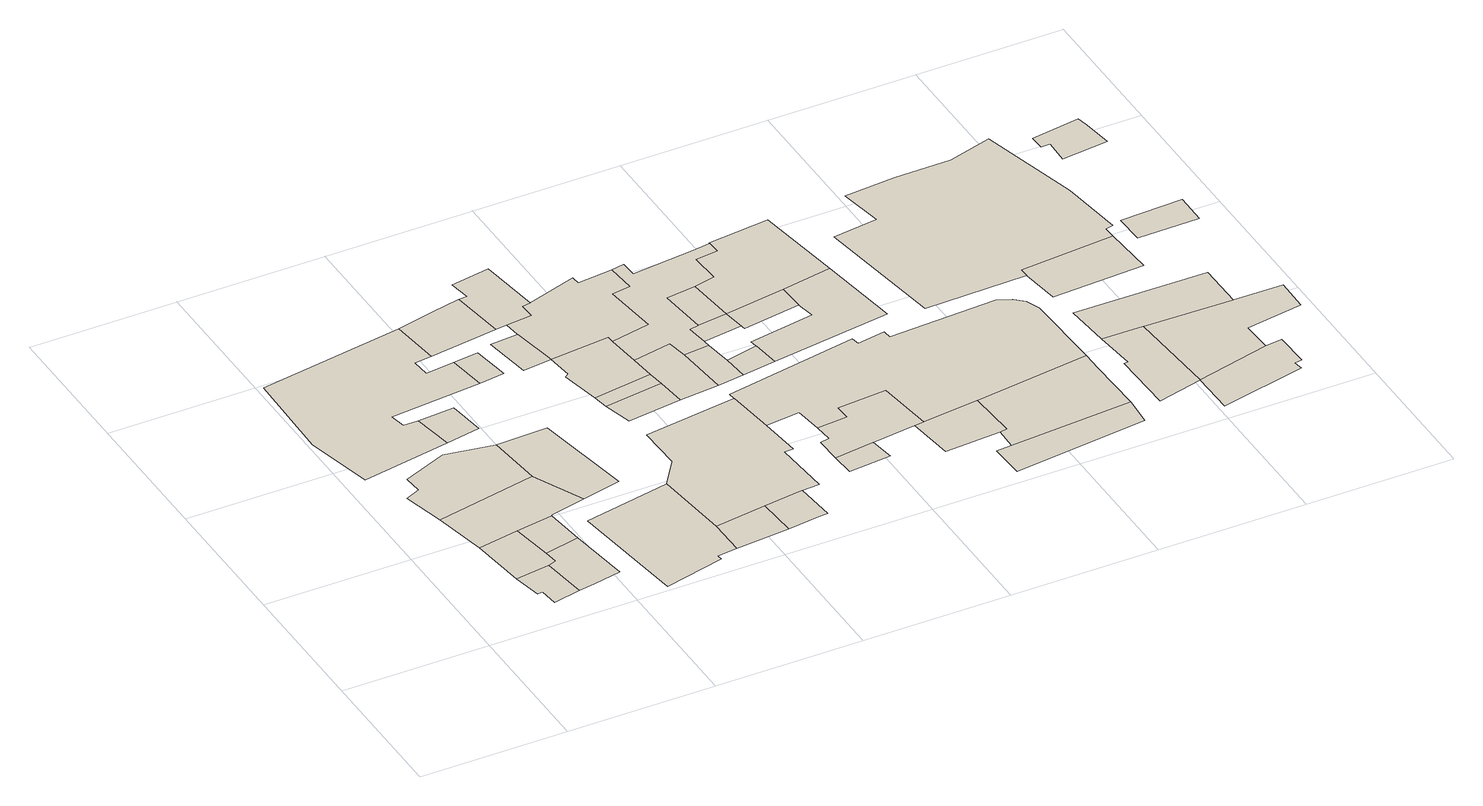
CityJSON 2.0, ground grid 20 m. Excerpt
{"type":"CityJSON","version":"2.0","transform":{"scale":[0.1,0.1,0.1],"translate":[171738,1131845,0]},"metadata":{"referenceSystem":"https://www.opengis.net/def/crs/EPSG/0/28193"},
"CityObjects":{
"building1":{"type":"Building","attributes":{"time":{"estimatedStart":{"year":1841},"estimatedEnd":{"year":1938}},"material":{"value":"dressed stone","sources":[{"name":"Amiran Atlas, sheet 11, map 4.2","type":"Secondary cartographic source"}],"paradata":{"author":"Beatrice Vaienti","date":"29-05-2023","version":0}},"numberOfFloors":{"value":"3","sources":[{"name":"Amiran Atlas, sheet 12, map 4.3","type":"Secondary cartographic source"}],"paradata":{"type":"user","author":"Beatrice Vaienti","date":"29-05-2023","comments":"In the atlas the value is \"1-3\", we have chosen a random value between 1 and 3 assigning a higher probability to 1 and 2 floors, respectively p=[0.35,0.35,0.3] for 1, 2, 3 floors","version":0}},"roof":{"type":{"value":"flat","paradata":{"type":"user","author":"Beatrice Vaienti","date":"29-05-2023","version":0}}},"updatedGeometry":true},"geometry":[{"type":"MultiSurface","lod":"0","boundaries":[[[0,1,2,3,4,5]]]}]},
"building2":{"type":"Building","attributes":{"time":{"estimatedStart":{"year":1841},"estimatedEnd":{"year":1938}},"material":{"value":"dressed stone","sources":[{"name":"Amiran Atlas, sheet 11, map 4.2","type":"Secondary cartographic source"}],"paradata":{"author":"Beatrice Vaienti","date":"29-05-2023","version":0}},"numberOfFloors":{"value":"2","sources":[{"name":"Amiran Atlas, sheet 12, map 4.3","type":"Secondary cartographic source"}],"paradata":{"type":"user","author":"Beatrice Vaienti","date":"29-05-2023","comments":"In the atlas the value is \"1-3\", we have chosen a random value between 1 and 3 assigning a higher probability to 1 and 2 floors, respectively p=[0.35,0.35,0.3] for 1, 2, 3 floors","version":0}},"roof":{"type":{"value":"flat","paradata":{"type":"user","author":"Beatrice Vaienti","date":"29-05-2023","version":0}}},"updatedGeometry":true},"geometry":[{"type":"MultiSurface","lod":"0","boundaries":[[[2,1,6,7,8,9]]]}]},
"building3":{"type":"Building","attributes":{"time":{"estimatedStart":{"year":1841},"estimatedEnd":{"year":1938}},"material":{"value":"dressed stone","sources":[{"name":"Amiran Atlas, sheet 11, map 4.2","type":"Secondary cartographic source"}],"paradata":{"author":"Beatrice Vaienti","date":"29-05-2023","version":0}},"numberOfFloors":{"value":"1","sources":[{"name":"Amiran Atlas, sheet 12, map 4.3","type":"Secondary cartographic source"}],"paradata":{"type":"user","author":"Beatrice Vaienti","date":"29-05-2023","comments":"In the atlas the value is \"1-3\", we have chosen a random value between 1 and 3 assigning a higher probability to 1 and 2 floors, respectively p=[0.35,0.35,0.3] for 1, 2, 3 floors","version":0}},"roof":{"type":{"value":"flat","paradata":{"type":"user","author":"Beatrice Vaienti","date":"29-05-2023","version":0}}},"updatedGeometry":true},"geometry":[{"type":"MultiSurface","lod":"0","boundaries":[[[7,6,1,0,10,11,12]]]}]},
"building4":{"type":"Building","attributes":{"time":{"estimatedStart":{"year":1841},"estimatedEnd":{"year":1938}},"material":{"value":"dressed stone","sources":[{"name":"Amiran Atlas, sheet 11, map 4.2","type":"Secondary cartographic source"}],"paradata":{"author":"Beatrice Vaienti","date":"29-05-2023","version":0}},"numberOfFloors":{"value":"1","sources":[{"name":"Amiran Atlas, sheet 12, map 4.3","type":"Secondary cartographic source"}],"paradata":{"type":"user","author":"Beatrice Vaienti","date":"29-05-2023","comments":"In the atlas the value is \"1-3\", we have chosen a random value between 1 and 3 assigning a higher probability to 1 and 2 floors, respectively p=[0.35,0.35,0.3] for 1, 2, 3 floors","version":0}},"roof":{"type":{"value":"flat","paradata":{"type":"user","author":"Beatrice Vaienti","date":"29-05-2023","version":0}}},"updatedGeometry":true},"geometry":[{"type":"MultiSurface","lod":"0","boundaries":[[[7,12,13,8]]]}]},
"building5":{"type":"Building","attributes":{"time":{"estimatedStart":{"year":1841},"estimatedEnd":{"year":1938}},"material":{"value":"dressed stone","sources":[{"name":"Amiran Atlas, sheet 11, map 4.2","type":"Secondary cartographic source"}],"paradata":{"author":"Beatrice Vaienti","date":"29-05-2023","version":0}},"numberOfFloors":{"value":"2","sources":[{"name":"Amiran Atlas, sheet 12, map 4.3","type":"Secondary cartographic source"}],"paradata":{"type":"user","author":"Beatrice Vaienti","date":"29-05-2023","comments":"In the atlas the value is \"1-3\", we have chosen a random value between 1 and 3 assigning a higher probability to 1 and 2 floors, respectively p=[0.35,0.35,0.3] for 1, 2, 3 floors","version":0}},"roof":{"type":{"value":"flat","paradata":{"type":"user","author":"Beatrice Vaienti","date":"29-05-2023","version":0}}},"updatedGeometry":true},"geometry":[{"type":"MultiSurface","lod":"0","boundaries":[[[14,15,16,9,8,13,17]]]}]},
"building6":{"type":"Building","attributes":{"time":{"estimatedStart":{"year":1841},"estimatedEnd":{"year":1938}},"material":{"value":"dressed stone","sources":[{"name":"Amiran Atlas, sheet 11, map 4.2","type":"Secondary cartographic source"}],"paradata":{"author":"Beatrice Vaienti","date":"29-05-2023","version":0}},"numberOfFloors":{"value":"1","sources":[{"name":"Amiran Atlas, sheet 12, map 4.3","type":"Secondary cartographic source"}],"paradata":{"type":"user","author":"Beatrice Vaienti","date":"29-05-2023","comments":"In the atlas the value is \"1-3\", we have chosen a random value between 1 and 3 assigning a higher probability to 1 and 2 floors, respectively p=[0.35,0.35,0.3] for 1, 2, 3 floors","version":0}},"roof":{"type":{"value":"flat","paradata":{"type":"user","author":"Beatrice Vaienti","date":"29-05-2023","version":0}}},"updatedGeometry":true},"geometry":[{"type":"MultiSurface","lod":"0","boundaries":[[[18,16,15,19,20,21,22]]]}]},
"building7":{"type":"Building","attributes":{"time":{"estimatedStart":{"year":1841},"estimatedEnd":{"year":1938}},"material":{"value":"dressed stone","sources":[{"name":"Amiran Atlas, sheet 11, map 4.2","type":"Secondary cartographic source"}],"paradata":{"author":"Beatrice Vaienti","date":"29-05-2023","version":0}},"numberOfFloors":{"value":"3","sources":[{"name":"Amiran Atlas, sheet 12, map 4.3","type":"Secondary cartographic source"}],"paradata":{"type":"user","author":"Beatrice Vaienti","date":"29-05-2023","comments":"In the atlas the value is \"1-3\", we have chosen a random value between 1 and 3 assigning a higher probability to 1 and 2 floors, respectively p=[0.35,0.35,0.3] for 1, 2, 3 floors","version":0}},"roof":{"type":{"value":"flat","paradata":{"type":"user","author":"Beatrice Vaienti","date":"29-05-2023","version":0}}},"updatedGeometry":true},"geometry":[{"type":"MultiSurface","lod":"0","boundaries":[[[23,24,25,26,27,28,29,30,31,32,33,34,35]]]}]},
"building8":{"type":"Building","attributes":{"time":{"estimatedStart":{"year":1841},"estimatedEnd":{"year":1938}},"material":{"value":"dressed stone","sources":[{"name":"Amiran Atlas, sheet 11, map 4.2","type":"Secondary cartographic source"}],"paradata":{"author":"Beatrice Vaienti","date":"29-05-2023","version":0}},"numberOfFloors":{"value":"1","sources":[{"name":"Amiran Atlas, sheet 12, map 4.3","type":"Secondary cartographic source"}],"paradata":{"type":"user","author":"Beatrice Vaienti","date":"29-05-2023","comments":"In the atlas the value is \"1-3\", we have chosen a random value between 1 and 3 assigning a higher probability to 1 and 2 floors, respectively p=[0.35,0.35,0.3] for 1, 2, 3 floors","version":0}},"roof":{"type":{"value":"domed","paradata":{"type":"user","author":"Beatrice Vaienti","date":"29-05-2023","version":0}}},"updatedGeometry":true},"geometry":[{"type":"MultiSurface","lod":"0","boundaries":[[[25,36,37,26]]]}]},
"building9":{"type":"Building","attributes":{"time":{"estimatedStart":{"year":1841},"estimatedEnd":{"year":1938}},"material":{"value":"dressed stone","sources":[{"name":"Amiran Atlas, sheet 11, map 4.2","type":"Secondary cartographic source"}],"paradata":{"author":"Beatrice Vaienti","date":"29-05-2023","version":0}},"numberOfFloors":{"value":"2","sources":[{"name":"Amiran Atlas, sheet 12, map 4.3","type":"Secondary cartographic source"}],"paradata":{"type":"user","author":"Beatrice Vaienti","date":"29-05-2023","comments":"In the atlas the value is \"1-3\", we have chosen a random value between 1 and 3 assigning a higher probability to 1 and 2 floors, respectively p=[0.35,0.35,0.3] for 1, 2, 3 floors","version":0}},"roof":{"type":{"value":"flat","paradata":{"type":"user","author":"Beatrice Vaienti","date":"29-05-2023","version":0}}},"updatedGeometry":true},"geometry":[{"type":"MultiSurface","lod":"0","boundaries":[[[38,39,40,41,42,43,44]]]}]},
"building10":{"type":"Building","attributes":{"time":{"estimatedStart":{"year":1841},"estimatedEnd":{"year":1938}},"material":{"value":"dressed stone","sources":[{"name":"Amiran Atlas, sheet 11, map 4.2","type":"Secondary cartographic source"}],"paradata":{"author":"Beatrice Vaienti","date":"29-05-2023","version":0}},"numberOfFloors":{"value":"1","sources":[{"name":"Amiran Atlas, sheet 12, map 4.3","type":"Secondary cartographic source"}],"paradata":{"type":"user","author":"Beatrice Vaienti","date":"29-05-2023","comments":"In the atlas the value is \"1-3\", we have chosen a random value between 1 and 3 assigning a higher probability to 1 and 2 floors, respectively p=[0.35,0.35,0.3] for 1, 2, 3 floors","version":0}},"roof":{"type":{"value":"flat","paradata":{"type":"user","author":"Beatrice Vaienti","date":"29-05-2023","version":0}}},"updatedGeometry":true},"geometry":[{"type":"MultiSurface","lod":"0","boundaries":[[[45,19,15,14,46]]]}]},
"building11":{"type":"Building","attributes":{"time":{"estimatedStart":{"year":1841},"estimatedEnd":{"year":1938}},"material":{"value":"dressed stone","sources":[{"name":"Amiran Atlas, sheet 11, map 4.2","type":"Secondary cartographic source"}],"paradata":{"author":"Beatrice Vaienti","date":"29-05-2023","version":0}},"numberOfFloors":{"value":"2","sources":[{"name":"Amiran Atlas, sheet 12, map 4.3","type":"Secondary cartographic source"}],"paradata":{"type":"user","author":"Beatrice Vaienti","date":"29-05-2023","comments":"In the atlas the value is \"1-3\", we have chosen a random value between 1 and 3 assigning a higher probability to 1 and 2 floors, respectively p=[0.35,0.35,0.3] for 1, 2, 3 floors","version":0}},"roof":{"type":{"value":"flat","paradata":{"type":"user","author":"Beatrice Vaienti","date":"29-05-2023","version":0}}},"updatedGeometry":true},"geometry":[{"type":"MultiSurface","lod":"0","boundaries":[[[29,47,48,30]]]}]},
"building12":{"type":"Building","attributes":{"time":{"estimatedStart":{"year":1841},"estimatedEnd":{"year":1938}},"material":{"value":"dressed stone","sources":[{"name":"Amiran Atlas, sheet 11, map 4.2","type":"Secondary cartographic source"}],"paradata":{"author":"Beatrice Vaienti","date":"29-05-2023","version":0}},"numberOfFloors":{"value":"3","sources":[{"name":"Amiran Atlas, sheet 12, map 4.3","type":"Secondary cartographic source"}],"paradata":{"type":"user","author":"Beatrice Vaienti","date":"29-05-2023","comments":"In the atlas the value is \"1-3\", we have chosen a random value between 1 and 3 assigning a higher probability to 1 and 2 floors, respectively p=[0.35,0.35,0.3] for 1, 2, 3 floors","version":0}},"roof":{"type":{"value":"flat","paradata":{"type":"user","author":"Beatrice Vaienti","date":"29-05-2023","version":0}}},"updatedGeometry":true},"geometry":[{"type":"MultiSurface","lod":"0","boundaries":[[[49,41,40,50]]]}]},
"building13":{"type":"Building","attributes":{"time":{"estimatedStart":{"year":1841},"estimatedEnd":{"year":1938}},"material":{"value":"dressed stone","sources":[{"name":"Amiran Atlas, sheet 11, map 4.2","type":"Secondary cartographic source"}],"paradata":{"author":"Beatrice Vaienti","date":"29-05-2023","version":0}},"numberOfFloors":{"value":"3","sources":[{"name":"Amiran Atlas, sheet 12, map 4.3","type":"Secondary cartographic source"}],"paradata":{"type":"user","author":"Beatrice Vaienti","date":"29-05-2023","comments":"In the atlas the value is \"1-3\", we have chosen a random value between 1 and 3 assigning a higher probability to 1 and 2 floors, respectively p=[0.35,0.35,0.3] for 1, 2, 3 floors","version":0}},"roof":{"type":{"value":"flat","paradata":{"type":"user","author":"Beatrice Vaienti","date":"29-05-2023","version":0}}},"updatedGeometry":true},"geometry":[{"type":"MultiSurface","lod":"0","boundaries":[[[51,52,34,33,53]]]}]},
"building14":{"type":"Building","attributes":{"time":{"estimatedStart":{"year":1841},"estimatedEnd":{"year":1938}},"material":{"value":"dressed stone","sources":[{"name":"Amiran Atlas, sheet 11, map 4.2","type":"Secondary cartographic source"}],"paradata":{"author":"Beatrice Vaienti","date":"29-05-2023","version":0}},"numberOfFloors":{"value":"3","sources":[{"name":"Amiran Atlas, sheet 12, map 4.3","type":"Secondary cartographic source"}],"paradata":{"type":"user","author":"Beatrice Vaienti","date":"29-05-2023","comments":"In the atlas the value is \"1-3\", we have chosen a random value between 1 and 3 assigning a higher probability to 1 and 2 floors, respectively p=[0.35,0.35,0.3] for 1, 2, 3 floors","version":0}},"roof":{"type":{"value":"flat","paradata":{"type":"user","author":"Beatrice Vaienti","date":"29-05-2023","version":0}}},"updatedGeometry":true},"geometry":[{"type":"MultiSurface","lod":"0","boundaries":[[[54,55,56,57]]]}]},
"building15":{"type":"Building","attributes":{"time":{"estimatedStart":{"year":1841},"estimatedEnd":{"year":1938}},"material":{"value":"dressed stone","sources":[{"name":"Amiran Atlas, sheet 11, map 4.2","type":"Secondary cartographic source"}],"paradata":{"author":"Beatrice Vaienti","date":"29-05-2023","version":0}},"numberOfFloors":{"value":"2","sources":[{"name":"Amiran Atlas, sheet 12, map 4.3","type":"Secondary cartographic source"}],"paradata":{"type":"user","author":"Beatrice Vaienti","date":"29-05-2023","comments":"In the atlas the value is \"1-3\", we have chosen a random value between 1 and 3 assigning a higher probability to 1 and 2 floors, respectively p=[0.35,0.35,0.3] for 1, 2, 3 floors","version":0}},"roof":{"type":{"value":"flat","paradata":{"type":"user","author":"Beatrice Vaienti","date":"29-05-2023","version":0}}},"updatedGeometry":true},"geometry":[{"type":"MultiSurface","lod":"0","boundaries":[[[58,59,49,50,60]]]}]},
"building16":{"type":"Building","attributes":{"time":{"estimatedStart":{"year":1841},"estimatedEnd":{"year":1938}},"material":{"value":"dressed stone","sources":[{"name":"Amiran Atlas, sheet 11, map 4.2","type":"Secondary cartographic source"}],"paradata":{"author":"Beatrice Vaienti","date":"29-05-2023","version":0}},"numberOfFloors":{"value":"3","sources":[{"name":"Amiran Atlas, sheet 12, map 4.3","type":"Secondary cartographic source"}],"paradata":{"type":"user","author":"Beatrice Vaienti","date":"29-05-2023","comments":"In the atlas the value is \"1-3\", we have chosen a random value between 1 and 3 assigning a higher probability to 1 and 2 floors, respectively p=[0.35,0.35,0.3] for 1, 2, 3 floors","version":0}},"roof":{"type":{"value":"domed","paradata":{"type":"user","author":"Beatrice Vaienti","date":"29-05-2023","version":0}}},"updatedGeometry":true},"geometry":[{"type":"MultiSurface","lod":"0","boundaries":[[[61,62,63,64,65,66,42,41,59,67]]]}]},
"building17":{"type":"Building","attributes":{"time":{"estimatedStart":{"year":1841},"estimatedEnd":{"year":1938}},"material":{"value":"dressed stone","sources":[{"name":"Amiran Atlas, sheet 11, map 4.2","type":"Secondary cartographic source"}],"paradata":{"author":"Beatrice Vaienti","date":"29-05-2023","version":0}},"numberOfFloors":{"value":"3","sources":[{"name":"Amiran Atlas, sheet 12, map 4.3","type":"Secondary cartographic source"}],"paradata":{"type":"user","author":"Beatrice Vaienti","date":"29-05-2023","comments":"In the atlas the value is \"1-3\", we have chosen a random value between 1 and 3 assigning a higher probability to 1 and 2 floors, respectively p=[0.35,0.35,0.3] for 1, 2, 3 floors","version":0}},"roof":{"type":{"value":"flat","paradata":{"type":"user","author":"Beatrice Vaienti","date":"29-05-2023","version":0}}},"updatedGeometry":true},"geometry":[{"type":"MultiSurface","lod":"0","boundaries":[[[68,69,70,71]]]}]},
"building18":{"type":"Building","attributes":{"time":{"estimatedStart":{"year":1841},"estimatedEnd":{"year":1938}},"material":{"value":"dressed stone","sources":[{"name":"Amiran Atlas, sheet 11, map 4.2","type":"Secondary cartographic source"}],"paradata":{"author":"Beatrice Vaienti","date":"29-05-2023","version":0}},"numberOfFloors":{"value":"3","sources":[{"name":"Amiran Atlas, sheet 12, map 4.3","type":"Secondary cartographic source"}],"paradata":{"type":"user","author":"Beatrice Vaienti","date":"29-05-2023","comments":"In the atlas the value is \"1-3\", we have chosen a random value between 1 and 3 assigning a higher probability to 1 and 2 floors, respectively p=[0.35,0.35,0.3] for 1, 2, 3 floors","version":0}},"roof":{"type":{"value":"flat","paradata":{"type":"user","author":"Beatrice Vaienti","date":"29-05-2023","version":0}}},"updatedGeometry":true},"geometry":[{"type":"MultiSurface","lod":"0","boundaries":[[[72,73,70,69]]]}]},
"building19":{"type":"Building","attributes":{"time":{"estimatedStart":{"year":1841},"estimatedEnd":{"year":1938}},"material":{"value":"dressed stone","sources":[{"name":"Amiran Atlas, sheet 11, map 4.2","type":"Secondary cartographic source"}],"paradata":{"author":"Beatrice Vaienti","date":"29-05-2023","version":0}},"numberOfFloors":{"value":"1","sources":[{"name":"Amiran Atlas, sheet 12, map 4.3","type":"Secondary cartographic source"}],"paradata":{"type":"user","author":"Beatrice Vaienti","date":"29-05-2023","comments":"In the atlas the value is \"1-3\", we have chosen a random value between 1 and 3 assigning a higher probability to 1 and 2 floors, respectively p=[0.35,0.35,0.3] for 1, 2, 3 floors","version":0}},"roof":{"type":{"value":"flat","paradata":{"type":"user","author":"Beatrice Vaienti","date":"29-05-2023","version":0}}},"updatedGeometry":true},"geometry":[{"type":"MultiSurface","lod":"0","boundaries":[[[74,73,72,75,76,77,54,78]]]}]},
"building20":{"type":"Building","attributes":{"time":{"estimatedStart":{"year":1841},"estimatedEnd":{"year":1938}},"material":{"value":"dressed stone","sources":[{"name":"Amiran Atlas, sheet 11, map 4.2","type":"Secondary cartographic source"}],"paradata":{"author":"Beatrice Vaienti","date":"29-05-2023","version":0}},"numberOfFloors":{"value":"1","sources":[{"name":"Amiran Atlas, sheet 12, map 4.3","type":"Secondary cartographic source"}],"paradata":{"type":"user","author":"Beatrice Vaienti","date":"29-05-2023","comments":"In the atlas the value is \"1-3\", we have chosen a random value between 1 and 3 assigning a higher probability to 1 and 2 floors, respectively p=[0.35,0.35,0.3] for 1, 2, 3 floors","version":0}},"roof":{"type":{"value":"flat","paradata":{"type":"user","author":"Beatrice Vaienti","date":"29-05-2023","version":0}}},"updatedGeometry":true},"geometry":[{"type":"MultiSurface","lod":"0","boundaries":[[[53,79,80,81,82,83,84,85,51]]]}]},
"building21":{"type":"Building","attributes":{"time":{"estimatedStart":{"year":1841},"estimatedEnd":{"year":1938}},"material":{"value":"dressed stone","sources":[{"name":"Amiran Atlas, sheet 11, map 4.2","type":"Secondary cartographic source"}],"paradata":{"author":"Beatrice Vaienti","date":"29-05-2023","version":0}},"numberOfFloors":{"value":"3","sources":[{"name":"Amiran Atlas, sheet 12, map 4.3","type":"Secondary cartographic source"}],"paradata":{"type":"user","author":"Beatrice Vaienti","date":"29-05-2023","comments":"In the atlas the value is \"1-3\", we have chosen a random value between 1 and 3 assigning a higher probability to 1 and 2 floors, respectively p=[0.35,0.35,0.3] for 1, 2, 3 floors","version":0}},"roof":{"type":{"value":"flat","paradata":{"type":"user","author":"Beatrice Vaienti","date":"29-05-2023","version":0}}},"updatedGeometry":true},"geometry":[{"type":"MultiSurface","lod":"0","boundaries":[[[86,87,88,82,81,80,79,55,54,77,76,89,90,91]]]}]},
"building22":{"type":"Building","attributes":{"time":{"estimatedStart":{"year":1841},"estimatedEnd":{"year":1938}},"material":{"value":"dressed stone","sources":[{"name":"Amiran Atlas, sheet 11, map 4.2","type":"Secondary cartographic source"}],"paradata":{"author":"Beatrice Vaienti","date":"29-05-2023","version":0}},"numberOfFloors":{"value":"1","sources":[{"name":"Amiran Atlas, sheet 12, map 4.3","type":"Secondary cartographic source"}],"paradata":{"type":"user","author":"Beatrice Vaienti","date":"29-05-2023","comments":"In the atlas the value is \"1-3\", we have chosen a random value between 1 and 3 assigning a higher probability to 1 and 2 floors, respectively p=[0.35,0.35,0.3] for 1, 2, 3 floors","version":0}},"roof":{"type":{"value":"flat","paradata":{"type":"user","author":"Beatrice Vaienti","date":"29-05-2023","version":0}}},"updatedGeometry":true},"geometry":[{"type":"MultiSurface","lod":"0","boundaries":[[[75,72,69,68,92,93,94]]]}]},
"building23":{"type":"Building","attributes":{"time":{"estimatedStart":{"year":1841},"estimatedEnd":{"year":1938}},"material":{"value":"dressed stone","sources":[{"name":"Amiran Atlas, sheet 11, map 4.2","type":"Secondary cartographic source"}],"paradata":{"author":"Beatrice Vaienti","date":"29-05-2023","version":0}},"numberOfFloors":{"value":"2","sources":[{"name":"Amiran Atlas, sheet 12, map 4.3","type":"Secondary cartographic source"}],"paradata":{"type":"user","author":"Beatrice Vaienti","date":"29-05-2023","comments":"In the atlas the value is \"1-3\", we have chosen a random value between 1 and 3 assigning a higher probability to 1 and 2 floors, respectively p=[0.35,0.35,0.3] for 1, 2, 3 floors","version":0}},"roof":{"type":{"value":"flat","paradata":{"type":"user","author":"Beatrice Vaienti","date":"29-05-2023","version":0}}},"updatedGeometry":true},"geometry":[{"type":"MultiSurface","lod":"0","boundaries":[[[95,96,97,98]]]}]},
"building24":{"type":"Building","attributes":{"time":{"estimatedStart":{"year":1841},"estimatedEnd":{"year":1938}},"material":{"value":"dressed stone","sources":[{"name":"Amiran Atlas, sheet 11, map 4.2","type":"Secondary cartographic source"}],"paradata":{"author":"Beatrice Vaienti","date":"29-05-2023","version":0}},"numberOfFloors":{"value":"1","sources":[{"name":"Amiran Atlas, sheet 12, map 4.3","type":"Secondary cartographic source"}],"paradata":{"type":"user","author":"Beatrice Vaienti","date":"29-05-2023","comments":"In the atlas the value is \"1-3\", we have chosen a random value between 1 and 3 assigning a higher probability to 1 and 2 floors, respectively p=[0.35,0.35,0.3] for 1, 2, 3 floors","version":0}},"roof":{"type":{"value":"flat","paradata":{"type":"user","author":"Beatrice Vaienti","date":"29-05-2023","version":0}}},"updatedGeometry":true},"geometry":[{"type":"MultiSurface","lod":"0","boundaries":[[[93,92,99,100,101]]]}]},
"building25":{"type":"Building","attributes":{"time":{"estimatedStart":{"year":1841},"estimatedEnd":{"year":1938}},"material":{"value":"dressed stone","sources":[{"name":"Amiran Atlas, sheet 11, map 4.2","type":"Secondary cartographic source"}],"paradata":{"author":"Beatrice Vaienti","date":"29-05-2023","version":0}},"numberOfFloors":{"value":"3","sources":[{"name":"Amiran Atlas, sheet 12, map 4.3","type":"Secondary cartographic source"}],"paradata":{"type":"user","author":"Beatrice Vaienti","date":"29-05-2023","comments":"In the atlas the value is \"1-3\", we have chosen a random value between 1 and 3 assigning a higher probability to 1 and 2 floors, respectively p=[0.35,0.35,0.3] for 1, 2, 3 floors","version":0}},"roof":{"type":{"value":"flat","paradata":{"type":"predicted","date":"05-06-2023","comments":"Random Forest Classifier","version":0}}},"updatedGeometry":true},"geometry":[{"type":"MultiSurface","lod":"0","boundaries":[[[102,103,100,99]]]}]},
"building26":{"type":"Building","attributes":{"time":{"estimatedStart":{"year":1841},"estimatedEnd":{"year":1938}},"material":{"value":"dressed stone","sources":[{"name":"Amiran Atlas, sheet 11, map 4.2","type":"Secondary cartographic source"}],"paradata":{"author":"Beatrice Vaienti","date":"29-05-2023","version":0}},"numberOfFloors":{"value":"3","sources":[{"name":"Amiran Atlas, sheet 12, map 4.3","type":"Secondary cartographic source"}],"paradata":{"type":"user","author":"Beatrice Vaienti","date":"29-05-2023","comments":"In the atlas the value is \"1-3\", we have chosen a random value between 1 and 3 assigning a higher probability to 1 and 2 floors, respectively p=[0.35,0.35,0.3] for 1, 2, 3 floors","version":0}},"roof":{"type":{"value":"flat","paradata":{"type":"user","author":"Beatrice Vaienti","date":"29-05-2023","version":0}}},"updatedGeometry":true},"geometry":[{"type":"MultiSurface","lod":"0","boundaries":[[[104,105,106,107,108,109,110,96,95,111]]]}]},
"building27":{"type":"Building","attributes":{"time":{"estimatedStart":{"year":1841},"estimatedEnd":{"year":1938}},"material":{"value":"dressed stone","sources":[{"name":"Amiran Atlas, sheet 11, map 4.2","type":"Secondary cartographic source"}],"paradata":{"author":"Beatrice Vaienti","date":"29-05-2023","version":0}},"numberOfFloors":{"value":"3","sources":[{"name":"Amiran Atlas, sheet 12, map 4.3","type":"Secondary cartographic source"}],"paradata":{"type":"user","author":"Beatrice Vaienti","date":"29-05-2023","comments":"In the atlas the value is \"1-3\", we have chosen a random value between 1 and 3 assigning a higher probability to 1 and 2 floors, respectively p=[0.35,0.35,0.3] for 1, 2, 3 floors","version":0}},"roof":{"type":{"value":"flat","paradata":{"type":"user","author":"Beatrice Vaienti","date":"29-05-2023","version":0}}},"updatedGeometry":true},"geometry":[{"type":"MultiSurface","lod":"0","boundaries":[[[90,89,76,75,94,93,101,112,113,114,115,116,117,118,119,120,121,122,123,86,91]]]}]},
"building28":{"type":"Building","attributes":{"time":{"estimatedStart":{"year":1841},"estimatedEnd":{"year":1938}},"material":{"value":"dressed stone","sources":[{"name":"Amiran Atlas, sheet 11, map 4.2","type":"Secondary cartographic source"}],"paradata":{"author":"Beatrice Vaienti","date":"29-05-2023","version":0}},"numberOfFloors":{"value":"3","sources":[{"name":"Amiran Atlas, sheet 12, map 4.3","type":"Secondary cartographic source"}],"paradata":{"type":"user","author":"Beatrice Vaienti","date":"29-05-2023","comments":"In the atlas the value is \"1-3\", we have chosen a random value between 1 and 3 assigning a higher probability to 1 and 2 floors, respectively p=[0.35,0.35,0.3] for 1, 2, 3 floors","version":0}},"roof":{"type":{"value":"flat","paradata":{"type":"user","author":"Beatrice Vaienti","date":"29-05-2023","version":0}}},"updatedGeometry":true},"geometry":[{"type":"MultiSurface","lod":"0","boundaries":[[[124,114,113,112,125]]]}]},
"building29":{"type":"Building","attributes":{"time":{"estimatedStart":{"year":1841},"estimatedEnd":{"year":1938}},"material":{"value":"dressed stone","sources":[{"name":"Amiran Atlas, sheet 11, map 4.2","type":"Secondary cartographic source"}],"paradata":{"author":"Beatrice Vaienti","date":"29-05-2023","version":0}},"numberOfFloors":{"value":"1","sources":[{"name":"Amiran Atlas, sheet 12, map 4.3","type":"Secondary cartographic source"}],"paradata":{"type":"user","author":"Beatrice Vaienti","date":"29-05-2023","comments":"In the atlas the value is \"1-3\", we have chosen a random value between 1 and 3 assigning a higher probability to 1 and 2 floors, respectively p=[0.35,0.35,0.3] for 1, 2, 3 floors","version":0}},"roof":{"type":{"value":"flat","paradata":{"type":"user","author":"Beatrice Vaienti","date":"29-05-2023","version":0}}},"updatedGeometry":true},"geometry":[{"type":"MultiSurface","lod":"0","boundaries":[[[124,116,115,114]]]}]},
"building30":{"type":"Building","attributes":{"time":{"estimatedStart":{"year":1841},"estimatedEnd":{"year":1938}},"material":{"value":"dressed stone","sources":[{"name":"Amiran Atlas, sheet 11, map 4.2","type":"Secondary cartographic source"}],"paradata":{"author":"Beatrice Vaienti","date":"29-05-2023","version":0}},"numberOfFloors":{"value":"2","sources":[{"name":"Amiran Atlas, sheet 12, map 4.3","type":"Secondary cartographic source"}],"paradata":{"type":"user","author":"Beatrice Vaienti","date":"29-05-2023","comments":"In the atlas the value is \"1-3\", we have chosen a random value between 1 and 3 assigning a higher probability to 1 and 2 floors, respectively p=[0.35,0.35,0.3] for 1, 2, 3 floors","version":0}},"roof":{"type":{"value":"flat","paradata":{"type":"user","author":"Beatrice Vaienti","date":"29-05-2023","version":0}}},"updatedGeometry":true},"geometry":[{"type":"MultiSurface","lod":"0","boundaries":[[[126,127,128,104,111,129]]]}]},
"building31":{"type":"Building","attributes":{"time":{"estimatedStart":{"year":1841},"estimatedEnd":{"year":1938}},"material":{"value":"dressed stone","sources":[{"name":"Amiran Atlas, sheet 11, map 4.2","type":"Secondary cartographic source"}],"paradata":{"author":"Beatrice Vaienti","date":"29-05-2023","version":0}},"numberOfFloors":{"value":"3","sources":[{"name":"Amiran Atlas, sheet 12, map 4.3","type":"Secondary cartographic source"}],"paradata":{"type":"user","author":"Beatrice Vaienti","date":"29-05-2023","comments":"In the atlas the value is \"1-3\", we have chosen a random value between 1 and 3 assigning a higher probability to 1 and 2 floors, respectively p=[0.35,0.35,0.3] for 1, 2, 3 floors","version":0}},"roof":{"type":{"value":"flat","paradata":{"type":"user","author":"Beatrice Vaienti","date":"29-05-2023","version":0}}},"updatedGeometry":true},"geometry":[{"type":"MultiSurface","lod":"0","boundaries":[[[130,124,131,132]]]}]},
"building32":{"type":"Building","attributes":{"time":{"estimatedStart":{"year":1841},"estimatedEnd":{"year":1938}},"material":{"value":"dressed stone","sources":[{"name":"Amiran Atlas, sheet 11, map 4.2","type":"Secondary cartographic source"}],"paradata":{"author":"Beatrice Vaienti","date":"29-05-2023","version":0}},"numberOfFloors":{"value":"2","sources":[{"name":"Amiran Atlas, sheet 12, map 4.3","type":"Secondary cartographic source"}],"paradata":{"type":"user","author":"Beatrice Vaienti","date":"29-05-2023","comments":"In the atlas the value is \"1-3\", we have chosen a random value between 1 and 3 assigning a higher probability to 1 and 2 floors, respectively p=[0.35,0.35,0.3] for 1, 2, 3 floors","version":0}},"roof":{"type":{"value":"flat","paradata":{"type":"user","author":"Beatrice Vaienti","date":"29-05-2023","version":0}}},"updatedGeometry":true},"geometry":[{"type":"MultiSurface","lod":"0","boundaries":[[[106,105,104,128,133,134,135,136,137,138,139,140,141,142,64,63,143,108,107]]]}]},
"building33":{"type":"Building","attributes":{"time":{"estimatedStart":{"year":1841},"estimatedEnd":{"year":1938}},"material":{"value":"dressed stone","sources":[{"name":"Amiran Atlas, sheet 11, map 4.2","type":"Secondary cartographic source"}],"paradata":{"author":"Beatrice Vaienti","date":"29-05-2023","version":0}},"numberOfFloors":{"value":"2","sources":[{"name":"Amiran Atlas, sheet 12, map 4.3","type":"Secondary cartographic source"}],"paradata":{"type":"user","author":"Beatrice Vaienti","date":"29-05-2023","comments":"In the atlas the value is \"1-3\", we have chosen a random value between 1 and 3 assigning a higher probability to 1 and 2 floors, respectively p=[0.35,0.35,0.3] for 1, 2, 3 floors","version":0}},"roof":{"type":{"value":"flat","paradata":{"type":"user","author":"Beatrice Vaienti","date":"29-05-2023","version":0}}},"updatedGeometry":true},"geometry":[{"type":"MultiSurface","lod":"0","boundaries":[[[102,144,145,130,132,146,147,103]]]}]},
"building34":{"type":"Building","attributes":{"time":{"estimatedStart":{"year":1841},"estimatedEnd":{"year":1938}},"material":{"value":"dressed stone","sources":[{"name":"Amiran Atlas, sheet 11, map 4.2","type":"Secondary cartographic source"}],"paradata":{"author":"Beatrice Vaienti","date":"29-05-2023","version":0}},"numberOfFloors":{"value":"2","sources":[{"name":"Amiran Atlas, sheet 12, map 4.3","type":"Secondary cartographic source"}],"paradata":{"type":"user","author":"Beatrice Vaienti","date":"29-05-2023","comments":"In the atlas the value is \"1-3\", we have chosen a random value between 1 and 3 assigning a higher probability to 1 and 2 floors, respectively p=[0.35,0.35,0.3] for 1, 2, 3 floors","version":0}},"roof":{"type":{"value":"flat","paradata":{"type":"user","author":"Beatrice Vaienti","date":"29-05-2023","version":0}}},"updatedGeometry":true},"geometry":[{"type":"MultiSurface","lod":"0","boundaries":[[[117,116,124,130,145,148,149,120,119,118]]]}]},
"building35":{"type":"Building","attributes":{"time":{"estimatedStart":{"year":1841},"estimatedEnd":{"year":1938}},"material":{"value":"dressed stone","sources":[{"name":"Amiran Atlas, sheet 11, map 4.2","type":"Secondary cartographic source"}],"paradata":{"author":"Beatrice Vaienti","date":"29-05-2023","version":0}},"numberOfFloors":{"value":"3","sources":[{"name":"Amiran Atlas, sheet 12, map 4.3","type":"Secondary cartographic source"}],"paradata":{"type":"user","author":"Beatrice Vaienti","date":"29-05-2023","comments":"In the atlas the value is \"1-3\", we have chosen a random value between 1 and 3 assigning a higher probability to 1 and 2 floors, respectively p=[0.35,0.35,0.3] for 1, 2, 3 floors","version":0}},"roof":{"type":{"value":"hip","paradata":{"type":"user","author":"Beatrice Vaienti","date":"29-05-2023","comments":"In the Atlas the value is reported is 'gabled (tiles)', however it is not clear whether it refers to a hip or a gable roof. Therefore we assigned a random value between the two.","version":0}}},"updatedGeometry":true},"geometry":[{"type":"MultiSurface","lod":"0","boundaries":[[[150,151,152,153,154]]]}]},
"building36":{"type":"Building","attributes":{"time":{"estimatedStart":{"year":1841},"estimatedEnd":{"year":1938}},"material":{"value":"dressed stone","sources":[{"name":"Amiran Atlas, sheet 11, map 4.2","type":"Secondary cartographic source"}],"paradata":{"author":"Beatrice Vaienti","date":"29-05-2023","version":0}},"numberOfFloors":{"value":"3","sources":[{"name":"Amiran Atlas, sheet 12, map 4.3","type":"Secondary cartographic source"}],"paradata":{"type":"user","author":"Beatrice Vaienti","date":"29-05-2023","comments":"In the atlas the value is \"1-3\", we have chosen a random value between 1 and 3 assigning a higher probability to 1 and 2 floors, respectively p=[0.35,0.35,0.3] for 1, 2, 3 floors","version":0}},"roof":{"type":{"value":"hip","paradata":{"type":"user","author":"Beatrice Vaienti","date":"29-05-2023","comments":"In the Atlas the value is reported is 'gabled (tiles)', however it is not clear whether it refers to a hip or a gable roof. Therefore we assigned a random value between the two.","version":0}}},"updatedGeometry":true},"geometry":[{"type":"MultiSurface","lod":"0","boundaries":[[[133,128,127,126,153,152,155]]]}]},
"building37":{"type":"Building","attributes":{"time":{"estimatedStart":{"year":1841},"estimatedEnd":{"year":1938}},"material":{"value":"dressed stone","sources":[{"name":"Amiran Atlas, sheet 11, map 4.2","type":"Secondary cartographic source"}],"paradata":{"author":"Beatrice Vaienti","date":"29-05-2023","version":0}},"numberOfFloors":{"value":"3","sources":[{"name":"Amiran Atlas, sheet 12, map 4.3","type":"Secondary cartographic source"}],"paradata":{"type":"user","author":"Beatrice Vaienti","date":"29-05-2023","comments":"In the atlas the value is \"1-3\", we have chosen a random value between 1 and 3 assigning a higher probability to 1 and 2 floors, respectively p=[0.35,0.35,0.3] for 1, 2, 3 floors","version":0}},"roof":{"type":{"value":"gable","paradata":{"type":"user","author":"Beatrice Vaienti","date":"29-05-2023","comments":"In the Atlas the value is reported is 'gabled (tiles)', however it is not clear whether it refers to a hip or a gable roof. Therefore we assigned a random value between the two.","version":0}}},"updatedGeometry":true},"geometry":[{"type":"MultiSurface","lod":"0","boundaries":[[[156,157,158,159,160,161]]]}]},
"building38":{"type":"Building","attributes":{"time":{"estimatedStart":{"year":1841},"estimatedEnd":{"year":1938}},"material":{"value":"dressed stone","sources":[{"name":"Amiran Atlas, sheet 11, map 4.2","type":"Secondary cartographic source"}],"paradata":{"author":"Beatrice Vaienti","date":"29-05-2023","version":0}},"numberOfFloors":{"value":"1","sources":[{"name":"Amiran Atlas, sheet 12, map 4.3","type":"Secondary cartographic source"}],"paradata":{"type":"user","author":"Beatrice Vaienti","date":"29-05-2023","comments":"In the atlas the value is \"1-3\", we have chosen a random value between 1 and 3 assigning a higher probability to 1 and 2 floors, respectively p=[0.35,0.35,0.3] for 1, 2, 3 floors","version":0}},"roof":{"type":{"value":"flat","paradata":{"type":"user","author":"Beatrice Vaienti","date":"29-05-2023","version":0}}},"updatedGeometry":true},"geometry":[{"type":"MultiSurface","lod":"0","boundaries":[[[162,163,164,165,166,167,168,169,170,171,172,173,174]]]}]},
"building39":{"type":"Building","attributes":{"time":{"estimatedStart":{"year":1841},"estimatedEnd":{"year":1938}},"material":{"value":"dressed stone","sources":[{"name":"Amiran Atlas, sheet 11, map 4.2","type":"Secondary cartographic source"}],"paradata":{"author":"Beatrice Vaienti","date":"29-05-2023","version":0}},"numberOfFloors":{"value":"2","sources":[{"name":"Amiran Atlas, sheet 12, map 4.3","type":"Secondary cartographic source"}],"paradata":{"type":"user","author":"Beatrice Vaienti","date":"29-05-2023","comments":"In the atlas the value is \"1-3\", we have chosen a random value between 1 and 3 assigning a higher probability to 1 and 2 floors, respectively p=[0.35,0.35,0.3] for 1, 2, 3 floors","version":0}},"roof":{"type":{"value":"domed","paradata":{"type":"user","author":"Beatrice Vaienti","date":"29-05-2023","version":0}}},"updatedGeometry":true},"geometry":[{"type":"MultiSurface","lod":"0","boundaries":[[[175,176,177,157,178,179,180]]]}]},
"building40":{"type":"Building","attributes":{"time":{"estimatedStart":{"year":1841},"estimatedEnd":{"year":1938}},"material":{"value":"dressed stone","sources":[{"name":"Amiran Atlas, sheet 11, map 4.2","type":"Secondary cartographic source"}],"paradata":{"author":"Beatrice Vaienti","date":"29-05-2023","version":0}},"numberOfFloors":{"value":"2","sources":[{"name":"Amiran Atlas, sheet 12, map 4.3","type":"Secondary cartographic source"}],"paradata":{"type":"user","author":"Beatrice Vaienti","date":"29-05-2023","comments":"In the atlas the value is \"1-3\", we have chosen a random value between 1 and 3 assigning a higher probability to 1 and 2 floors, respectively p=[0.35,0.35,0.3] for 1, 2, 3 floors","version":0}},"roof":{"type":{"value":"flat","paradata":{"type":"user","author":"Beatrice Vaienti","date":"29-05-2023","version":0}}},"updatedGeometry":true},"geometry":[{"type":"MultiSurface","lod":"0","boundaries":[[[181,167,166,165,182]]]}]},
"building41":{"type":"Building","attributes":{"time":{"estimatedStart":{"year":1841},"estimatedEnd":{"year":1938}},"material":{"value":"dressed stone","sources":[{"name":"Amiran Atlas, sheet 11, map 4.2","type":"Secondary cartographic source"}],"paradata":{"author":"Beatrice Vaienti","date":"29-05-2023","version":0}},"numberOfFloors":{"value":"3","sources":[{"name":"Amiran Atlas, sheet 12, map 4.3","type":"Secondary cartographic source"}],"paradata":{"type":"user","author":"Beatrice Vaienti","date":"29-05-2023","comments":"In the atlas the value is \"1-3\", we have chosen a random value between 1 and 3 assigning a higher probability to 1 and 2 floors, respectively p=[0.35,0.35,0.3] for 1, 2, 3 floors","version":0}},"roof":{"type":{"value":"flat","paradata":{"type":"user","author":"Beatrice Vaienti","date":"29-05-2023","version":0}}},"updatedGeometry":true},"geometry":[{"type":"MultiSurface","lod":"0","boundaries":[[[159,158,183,184,185]]]}]},
"building42":{"type":"Building","attributes":{"time":{"estimatedStart":{"year":1841},"estimatedEnd":{"year":1938}},"material":{"value":"dressed stone","sources":[{"name":"Amiran Atlas, sheet 11, map 4.2","type":"Secondary cartographic source"}],"paradata":{"author":"Beatrice Vaienti","date":"29-05-2023","version":0}},"numberOfFloors":{"value":"3","sources":[{"name":"Amiran Atlas, sheet 12, map 4.3","type":"Secondary cartographic source"}],"paradata":{"type":"user","author":"Beatrice Vaienti","date":"29-05-2023","comments":"In the atlas the value is \"1-3\", we have chosen a random value between 1 and 3 assigning a higher probability to 1 and 2 floors, respectively p=[0.35,0.35,0.3] for 1, 2, 3 floors","version":0}},"roof":{"type":{"value":"gable","paradata":{"type":"user","author":"Beatrice Vaienti","date":"29-05-2023","comments":"In the Atlas the value is reported is 'gabled (tiles)', however it is not clear whether it refers to a hip or a gable roof. Therefore we assigned a random value between the two.","version":0}}},"updatedGeometry":true},"geometry":[{"type":"MultiSurface","lod":"0","boundaries":[[[186,187,183,158,157,177,188]]]}]},
"building43":{"type":"Building","attributes":{"time":{"estimatedStart":{"year":1841},"estimatedEnd":{"year":1938}},"material":{"value":"dressed stone","sources":[{"name":"Amiran Atlas, sheet 11, map 4.2","type":"Secondary cartographic source"}],"paradata":{"author":"Beatrice Vaienti","date":"29-05-2023","version":0}},"numberOfFloors":{"value":"3","sources":[{"name":"Amiran Atlas, sheet 12, map 4.3","type":"Secondary cartographic source"}],"paradata":{"type":"user","author":"Beatrice Vaienti","date":"29-05-2023","comments":"In the atlas the value is \"1-3\", we have chosen a random value between 1 and 3 assigning a higher probability to 1 and 2 floors, respectively p=[0.35,0.35,0.3] for 1, 2, 3 floors","version":0}},"roof":{"type":{"value":"hip","paradata":{"type":"user","author":"Beatrice Vaienti","date":"29-05-2023","comments":"In the Atlas the value is reported is 'gabled (tiles)', however it is not clear whether it refers to a hip or a gable roof. Therefore we assigned a random value between the two.","version":0}}},"updatedGeometry":true},"geometry":[{"type":"MultiSurface","lod":"0","boundaries":[[[189,190,191,192]]]}]},
"building44":{"type":"Building","attributes":{"time":{"estimatedStart":{"year":1841},"estimatedEnd":{"year":1938}},"material":{"value":"dressed stone","sources":[{"name":"Amiran Atlas, sheet 11, map 4.2","type":"Secondary cartographic source"}],"paradata":{"author":"Beatrice Vaienti","date":"29-05-2023","version":0}},"numberOfFloors":{"value":"1","sources":[{"name":"Amiran Atlas, sheet 12, map 4.3","type":"Secondary cartographic source"}],"paradata":{"type":"user","author":"Beatrice Vaienti","date":"29-05-2023","comments":"In the atlas the value is \"1-3\", we have chosen a random value between 1 and 3 assigning a higher probability to 1 and 2 floors, respectively p=[0.35,0.35,0.3] for 1, 2, 3 floors","version":0}},"roof":{"type":{"value":"flat","paradata":{"type":"user","author":"Beatrice Vaienti","date":"29-05-2023","version":0}}},"updatedGeometry":true},"geometry":[{"type":"MultiSurface","lod":"0","boundaries":[[[193,194,195,196,197,198,199]]]}]}
},
"vertices":[
[148,50,0],[140,113,0],[93,106,0],[101,67,0],[108,68,0],[111,42,0],
[151,117,0],[149,136,0],[140,193,0],[84,183,0],
[170,53,0],[209,61,0],[197,146,0],
[191,201,0],
[241,214,0],[208,284,0],[69,256,0],[192,203,0],
[55,314,0],[200,361,0],[134,373,0],[73,348,0],[75,323,0],
[6,464,0],[28,371,0],[150,392,0],[141,449,0],[121,449,0],[117,471,0],[242,482,0],[235,535,0],[195,530,0],[193,556,0],[217,559,0],[209,627,0],[9,595,0],
[198,401,0],[191,452,0],
[329,28,0],[328,35,0],[355,38,0],[355,90,0],[343,195,0],[224,172,0],[246,8,0],
[271,364,0],[295,226,0],
[277,487,0],[269,539,0],
[426,100,0],[429,45,0],
[301,647,0],[261,639,0],[311,572,0],
[341,486,0],[329,550,0],[291,547,0],[301,481,0],
[485,51,0],[480,107,0],[473,50,0],
[498,187,0],[511,188,0],[505,246,0],[497,313,0],[369,295,0],[371,233,0],[504,109,0],
[438,340,0],[434,381,0],[354,370,0],[364,330,0],
[431,403,0],[350,391,0],
[339,446,0],[428,438,0],[423,485,0],[422,494,0],[345,450,0],
[327,574,0],[362,577,0],[361,599,0],[373,601,0],[361,686,0],[308,677,0],[313,648,0],
[491,615,0],[443,610,0],[442,622,0],[477,495,0],[468,571,0],[494,575,0],
[492,345,0],[486,420,0],[481,448,0],
[602,155,0],[547,148,0],[549,115,0],[607,121,0],
[529,350,0],[526,386,0],[521,423,0],
[575,357,0],[571,396,0],
[675,164,0],[665,243,0],[598,237,0],[599,216,0],[557,212,0],[559,187,0],[546,184,0],[662,163,0],
[520,433,0],[516,463,0],[529,466,0],[522,533,0],[563,539,0],[592,545,0],[590,587,0],[621,591,0],[620,608,0],[596,605,0],[510,596,0],[509,618,0],
[570,471,0],[574,441,0],
[746,103,0],[756,105,0],[752,173,0],[670,98,0],
[654,484,0],[575,434,0],[655,447,0],
[911,194,0],[907,307,0],[899,326,0],[887,337,0],[869,345,0],[721,338,0],[720,350,0],[681,344,0],[679,355,0],[496,322,0],[552,251,0],
[740,381,0],[723,496,0],[660,421,0],[569,406,0],
[704,619,0],[620,610,0],
[726,22,0],[910,43,0],[913,85,0],[745,72,0],[724,70,0],
[911,165,0],
[945,70,0],[1008,86,0],[999,215,0],[943,215,0],[949,159,0],[943,158,0],
[820,559,0],[758,551,0],[786,370,0],[925,373,0],[924,386,0],[1054,397,0],[1053,413,0],[1064,416,0],[1052,503,0],[1016,643,0],[956,625,0],[880,625,0],[809,619,0],
[1134,65,0],[1133,114,0],[1110,111,0],[1009,25,0],[1126,51,0],[1124,64,0],
[1058,326,0],[932,319,0],
[1120,213,0],[1119,277,0],[938,279,0],
[1186,166,0],[1187,212,0],[1108,154,0],
[1162,424,0],[1077,420,0],[1078,379,0],[1162,380,0],
[1064,599,0],[1076,599,0],[1075,565,0],[1139,572,0],[1133,613,0],[1130,629,0],[1063,619,0]
]}
